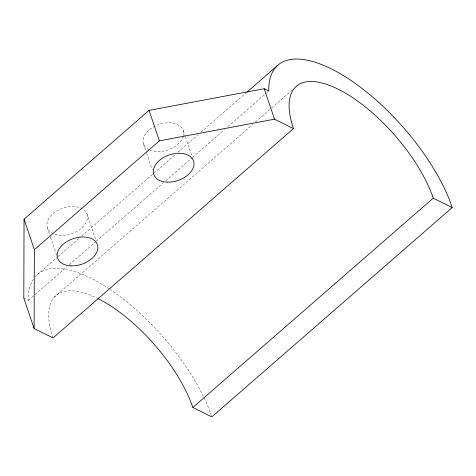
<?xml version="1.0" encoding="UTF-8"?>
<svg xmlns="http://www.w3.org/2000/svg" width="476" height="476" viewBox="0 0 476 476"><rect width="100%" height="100%" fill="white"/><g stroke="black" fill="none" stroke-linecap="round" stroke-linejoin="round"><path stroke-width="0.36" stroke-dasharray="2.38 1.78" d="M23.8 298.035L28.411 300.332L28.459 295.638A130.18 53.728 49 0 1 33.243 279.442M37.39 274.592L57.56 257.022M58.126 256.534L79.415 237.994M81.658 236.042L153.385 173.591M153.944 173.103L175.239 154.563M178.042 152.124L198.218 134.553M201.021 132.114L246.407 92.594M28.411 300.332L34.575 294.965M35.135 294.477L67.074 266.661M69.317 264.71L95.652 241.778M96.211 241.29L163.458 182.742M165.702 180.791L192.036 157.859M192.596 157.372L224.541 129.555M227.903 126.628L266.007 93.451M266.566 92.963L268.809 91.011M54.228 297.25L252.595 124.528M255.35 122.1L271.088 108.427M271.647 107.939L291.824 90.375M211.338 415.59L209.041 409.074A130.138 53.711 49 0 0 196.88 384.126L192.982 377.468A130.18 53.728 49 0 0 110.194 289.509M183.331 130.757L185.206 136.297M185.438 136.987L192.001 156.378M143.383 143.704L146.435 152.707M146.667 153.397L152.296 170.021M87.167 214.48A20.998 13.495 -18.7 0 1 60.613 235.382A20.998 13.495 -18.7 0 1 53.812 213.004A20.998 13.495 -18.7 0 1 87.167 214.48L95.843 240.106M47.225 227.433L50.272 236.435M50.51 237.125L56.602 255.13M53.068 337.936A102.185 42.174 49 0 1 97.199 298.226M34.932 277.121A130.18 53.728 49 0 1 109.581 289.099M148.934 149.785A20.998 13.495 -18.7 0 1 157.015 125.2A20.998 13.495 -18.7 0 1 183.486 135.487M183.314 136.19A20.998 13.495 -18.7 0 1 169.605 149.297A20.998 13.495 -18.7 0 1 149.506 150.059"/><path stroke-width="0.71" d="M452.2 207.572L449.439 199.753A130.138 53.711 49 0 0 437.277 174.805L433.38 168.147A130.18 53.728 49 0 0 331.385 68.919A130.18 53.728 49 0 0 268.863 86.317L268.809 91.011L264.198 88.72L149.059 110.384L24.05 219.228L23.8 298.035L34.111 328.511L53.068 337.936L293.466 128.615A102.185 42.174 49 0 1 338.257 89.232A102.185 42.174 49 0 1 433.249 198.147L452.2 207.572L211.802 416.893L192.845 407.462A102.185 42.174 49 0 0 97.86 298.553M34.111 328.511L34.367 249.698L24.05 219.228M34.367 249.698L159.371 140.854L274.515 119.19L293.466 128.615M246.967 92.106L277.788 65.272M192.845 407.462L433.249 198.147M264.198 88.72L274.515 119.19M149.059 110.384L159.371 140.854M167.088 182.124A20.998 13.495 -18.7 0 0 193.643 161.227A20.998 13.495 -18.7 0 0 160.287 159.752A20.998 13.495 -18.7 0 0 167.088 182.124M70.93 265.852A20.998 13.495 -18.7 0 0 97.485 244.956A20.998 13.495 -18.7 0 0 64.123 243.48A20.998 13.495 -18.7 0 0 70.93 265.852"/></g></svg>
